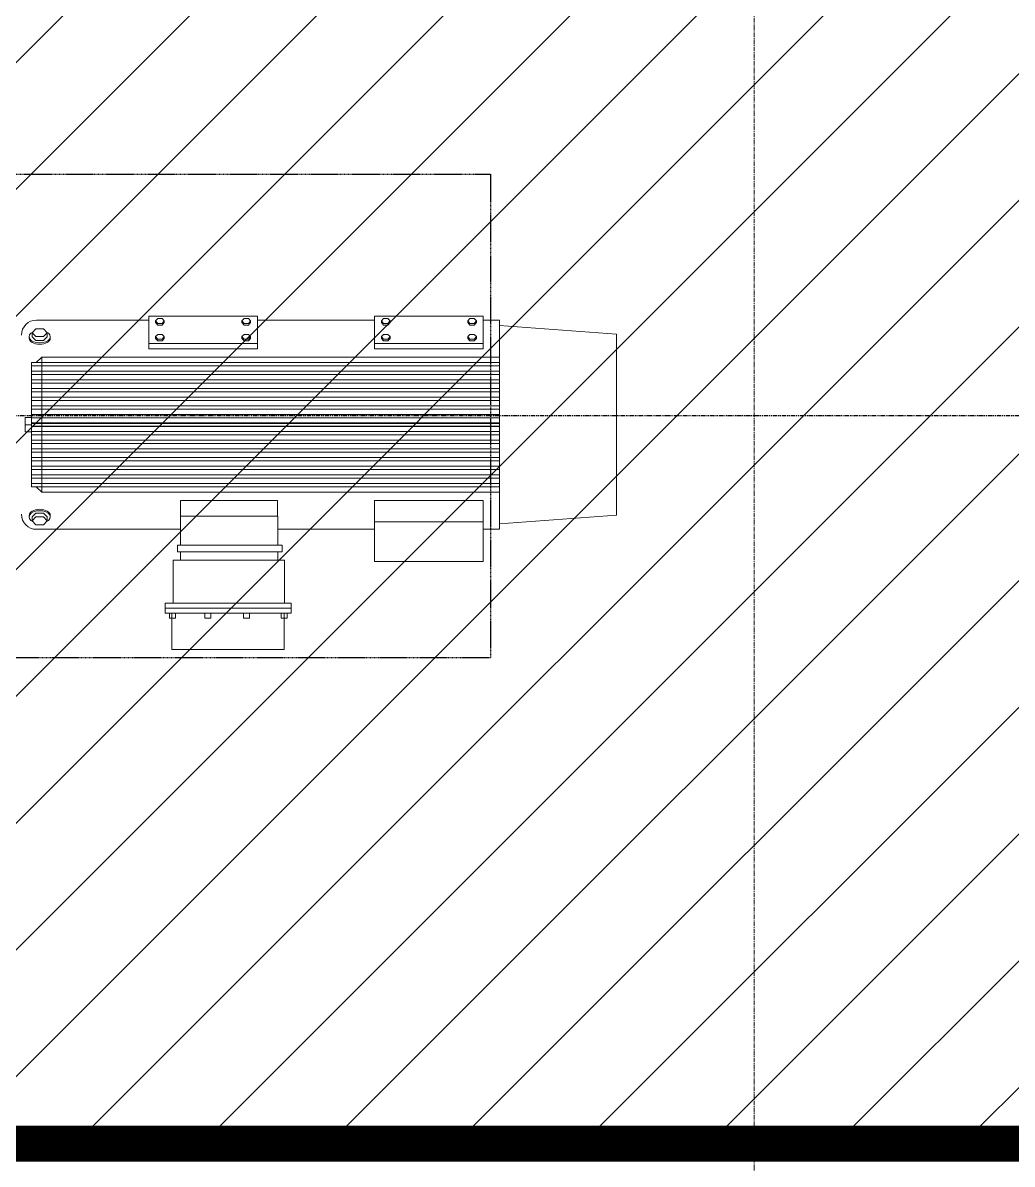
# Model space of a CAD drawing. Header units: inches. Extents: x 0 to 235202, y 0 to 184293.
# Drawn here: x 179961 to 182721, y 127740 to 130923 of the extents above; entities that cross this region are included whole.
import ezdxf
from ezdxf.enums import TextEntityAlignment as Align

# ---------------------------------------------------------------- set-up
doc = ezdxf.new("R2010")
doc.units = ezdxf.units.IN
doc.header["$MEASUREMENT"] = 0
for name, pattern in [('CENTER', [2, 1.25, -0.25, 0.25, -0.25]), ('HIDDEN', [0.375, 0.25, -0.125]), ('PHANTOM2', [1.25, 0.625, -0.125, 0.125, -0.125, 0.125, -0.125])]:
    doc.linetypes.add(name, pattern=pattern)
doc.layers.add('.5', color=8, linetype='Continuous', lineweight=0)
doc.layers.add('DIM', color=251, linetype='Continuous', lineweight=0)
for name, color, linetype in [('71-12459_XREF-T-BLK_A1$0$BORDER', 6, 'Continuous'), ('GRID_TXT45', 4, 'Continuous'), ('M-HVAC-EQPM-NEW', 5, 'Continuous'), ('M-X-BKGD', 8, 'Continuous'), ('WINDOW ELEV', 3, 'Continuous')]:
    doc.layers.add(name, color=color, linetype=linetype)
doc.styles.add('SIMPLEX', font='simplex.shx')

# ---------------------------------------------------------------- blocks, each defined once
blk = doc.blocks.new('FLOOR PLAN REV 2')
at = {"layer": '.5', "color": 8, "linetype": 'CENTER', "ltscale": 10}
blk.add_line((107526.8, 216570.9), (107526.8, 247856.1), dxfattribs=at)
at = {"color": 8, "linetype": 'PHANTOM2', "ltscale": 20}
blk.add_line((108866.6, 229654.2), (102407.8, 229654.2), dxfattribs=at)
at = {"layer": 'DIM', "color": 8, "linetype": 'HIDDEN', "lineweight": 25, "ltscale": 10}
for p, q in [((103791.8, 230328.2), (106791.8, 230328.2)), ((106791.8, 230328.2), (106791.8, 228978.5)), ((106791.8, 228978.5), (103791.8, 228978.5))]:
    blk.add_line(p, q, dxfattribs=at)
at = {"layer": 'DIM', "color": 8, "linetype": 'Continuous'}
for p, q in [((106141.6, 229931.6), (105838.3, 229931.6)), ((105838.3, 229931.6), (105838.3, 229855.4)), ((106141.6, 229855.4), (106141.6, 229931.6)), ((106771.5, 229931.6), (106468.2, 229931.6)), ((106468.2, 229931.6), (106468.2, 229855.4)), ((106771.5, 229855.4), (106771.5, 229931.6)), ((105523.7, 229896.6), (105513.3, 229885.3)), ((105544.5, 229896.6), (105523.7, 229896.6)), ((105525.1, 229921), (105554.3, 229921)), ((105787.7, 229921), (105525.1, 229921)), ((105554.9, 229885.3), (105544.5, 229896.6)), ((105787.7, 229921), (105838.3, 229921)), ((105857.4, 229919.1), (105863.5, 229925.5)), ((105857.4, 229919.1), (105857.4, 229914.3)), ((105863.5, 229911.7), (105857.4, 229919.1)), ((105863.5, 229906.9), (105857.4, 229914.3)), ((105863.5, 229925.5), (105875.6, 229925.5)), ((105875.6, 229911.7), (105863.5, 229911.7)), ((105875.6, 229906.9), (105863.5, 229906.9)), ((105875.6, 229925.5), (105881.7, 229919.1)), ((105881.7, 229919.1), (105875.6, 229911.7)), ((105881.7, 229914.3), (105875.6, 229906.9)), ((105881.7, 229919.1), (105881.7, 229914.3)), ((106104.2, 229925.5), (106098.1, 229919.1)), ((106098.1, 229919.1), (106098.1, 229914.3)), ((106098.1, 229919.1), (106104.2, 229911.7)), ((106098.1, 229914.3), (106104.2, 229906.9)), ((106116.4, 229925.5), (106104.2, 229925.5)), ((106104.2, 229911.7), (106116.4, 229911.7)), ((106104.2, 229906.9), (106116.4, 229906.9)), ((106122.5, 229919.1), (106116.4, 229925.5)), ((106116.4, 229911.7), (106122.5, 229919.1)), ((106116.4, 229906.9), (106122.5, 229914.3)), ((106122.5, 229919.1), (106122.5, 229914.3)), ((106141.6, 229921), (106468.2, 229921)), ((106487.3, 229919.1), (106493.4, 229925.5)), ((106487.3, 229919.1), (106487.3, 229914.3)), ((106493.4, 229911.7), (106487.3, 229919.1)), ((106493.4, 229906.9), (106487.3, 229914.3)), ((106493.4, 229925.5), (106505.6, 229925.5)), ((106505.6, 229911.7), (106493.4, 229911.7)), ((106505.6, 229906.9), (106493.4, 229906.9)), ((106505.6, 229925.5), (106511.7, 229919.1)), ((106511.7, 229919.1), (106505.6, 229911.7)), ((106511.7, 229914.3), (106505.6, 229906.9)), ((106511.7, 229919.1), (106511.7, 229914.3)), ((106734.1, 229925.5), (106728, 229919.1)), ((106728, 229919.1), (106728, 229914.3)), ((106728, 229919.1), (106734.1, 229911.7)), ((106728, 229914.3), (106734.1, 229906.9)), ((106746.3, 229925.5), (106734.1, 229925.5)), ((106734.1, 229911.7), (106746.3, 229911.7)), ((106734.1, 229906.9), (106746.3, 229906.9)), ((106752.4, 229919.1), (106746.3, 229925.5)), ((106746.3, 229911.7), (106752.4, 229919.1)), ((106746.3, 229906.9), (106752.4, 229914.3)), ((106752.4, 229919.1), (106752.4, 229914.3)), ((106771.5, 229921), (106816.7, 229921)), ((106816.7, 229921), (106816.7, 229337.5)), ((106816.7, 229906), (107143.5, 229881.4)), ((105504.6, 229870.7), (105504.6, 229874.6)), ((105513.3, 229874.6), (105513.3, 229885.3)), ((105513.3, 229885.3), (105523.7, 229874.9)), ((105513.3, 229874.6), (105513.3, 229874.6)), ((105513.3, 229874.6), (105523.7, 229864.2)), ((105523.7, 229874.9), (105544.5, 229874.9)), ((105523.7, 229864.2), (105544.5, 229864.2)), ((105544.5, 229874.9), (105554.9, 229885.3)), ((105544.5, 229864.2), (105554.9, 229874.6)), ((105554.9, 229874.6), (105554.9, 229885.3)), ((105554.9, 229874.6), (105554.9, 229874.6)), ((105563.6, 229870.7), (105563.6, 229874.6)), ((105857.4, 229874.8), (105863.5, 229881.2)), ((105857.4, 229874.8), (105857.4, 229870.1)), ((105863.5, 229867.5), (105857.4, 229874.8)), ((105863.5, 229862.7), (105857.4, 229870.1)), ((105863.5, 229881.2), (105875.6, 229881.2)), ((105875.6, 229867.5), (105863.5, 229867.5)), ((105875.6, 229862.7), (105863.5, 229862.7)), ((105875.6, 229881.2), (105881.7, 229874.8)), ((105881.7, 229874.8), (105875.6, 229867.5)), ((105881.7, 229870.1), (105875.6, 229862.7)), ((105881.7, 229874.8), (105881.7, 229870.1)), ((106104.2, 229881.2), (106098.1, 229874.8)), ((106098.1, 229874.8), (106098.1, 229870.1)), ((106098.1, 229874.8), (106104.2, 229867.5)), ((106098.1, 229870.1), (106104.2, 229862.7)), ((106116.4, 229881.2), (106104.2, 229881.2)), ((106104.2, 229867.5), (106116.4, 229867.5)), ((106104.2, 229862.7), (106116.4, 229862.7)), ((106122.5, 229874.8), (106116.4, 229881.2)), ((106116.4, 229867.5), (106122.5, 229874.8)), ((106116.4, 229862.7), (106122.5, 229870.1)), ((106122.5, 229874.8), (106122.5, 229870.1)), ((106487.3, 229874.8), (106493.4, 229881.2)), ((106487.3, 229874.8), (106487.3, 229870.1)), ((106493.4, 229867.5), (106487.3, 229874.8)), ((106493.4, 229862.7), (106487.3, 229870.1)), ((106493.4, 229881.2), (106505.6, 229881.2)), ((106505.6, 229867.5), (106493.4, 229867.5)), ((106505.6, 229862.7), (106493.4, 229862.7)), ((106505.6, 229881.2), (106511.7, 229874.8)), ((106511.7, 229874.8), (106505.6, 229867.5)), ((106511.7, 229870.1), (106505.6, 229862.7)), ((106511.7, 229874.8), (106511.7, 229870.1)), ((106734.1, 229881.2), (106728, 229874.8)), ((106728, 229874.8), (106728, 229870.1)), ((106728, 229874.8), (106734.1, 229867.5)), ((106728, 229870.1), (106734.1, 229862.7)), ((106746.3, 229881.2), (106734.1, 229881.2)), ((106734.1, 229867.5), (106746.3, 229867.5)), ((106734.1, 229862.7), (106746.3, 229862.7)), ((106752.4, 229874.8), (106746.3, 229881.2)), ((106746.3, 229867.5), (106752.4, 229874.8)), ((106746.3, 229862.7), (106752.4, 229870.1)), ((106752.4, 229874.8), (106752.4, 229870.1)), ((107143.5, 229377.1), (107143.5, 229881.4)), ((105838.3, 229855.4), (106141.6, 229855.4)), ((106141.6, 229855.4), (105838.3, 229855.4)), ((105838.3, 229855.4), (105838.3, 229840.5)), ((105838.3, 229840.5), (106141.6, 229840.5)), ((106141.6, 229840.5), (106141.6, 229855.4)), ((106468.2, 229855.4), (106771.5, 229855.4)), ((106771.5, 229855.4), (106468.2, 229855.4)), ((106468.2, 229855.4), (106468.2, 229840.5)), ((106468.2, 229840.5), (106771.5, 229840.5)), ((106771.5, 229840.5), (106771.5, 229855.4)), ((105511.6, 229629.2), (105511.6, 229802.4)), ((105511.6, 229802.4), (106816.7, 229802.4)), ((105540.4, 229817.3), (105524, 229802.4)), ((105540.4, 229629.9), (105540.4, 229817.3)), ((105540.4, 229817.3), (106816.7, 229817.3)), ((105511.6, 229793.5), (106816.7, 229793.5)), ((105511.6, 229778.2), (106816.7, 229778.2)), ((105511.6, 229769.3), (106816.7, 229769.3)), ((105511.6, 229754), (106816.7, 229754)), ((105511.6, 229745.1), (106816.7, 229745.1)), ((105511.6, 229729.8), (106816.7, 229729.8)), ((105511.6, 229720.9), (106816.7, 229720.9)), ((105511.6, 229705.6), (106816.7, 229705.6)), ((105511.6, 229696.7), (106816.7, 229696.7)), ((105511.6, 229681.4), (106816.7, 229681.4)), ((105511.6, 229672.5), (106816.7, 229672.5)), ((105493.1, 229629.2), (105493.1, 229649.5)), ((105493.1, 229649.5), (105511.6, 229649.5)), ((105493.1, 229629.2), (105493.1, 229649.5)), ((105493.1, 229649.5), (105511.6, 229649.5)), ((105511.6, 229657.2), (106816.7, 229657.2)), ((105511.6, 229649.5), (105511.6, 229629.2)), ((105511.6, 229649.5), (105511.6, 229629.2)), ((105511.6, 229648.3), (106816.7, 229648.3)), ((105511.6, 229629.2), (105493.1, 229629.2)), ((105493.1, 229629.2), (105493.1, 229609)), ((105511.6, 229629.2), (105493.1, 229629.2)), ((105511.6, 229629.2), (105493.1, 229629.2)), ((105511.6, 229629.2), (105493.1, 229629.2)), ((105493.1, 229629.2), (105493.1, 229609)), ((105493.1, 229609), (105511.6, 229609)), ((105493.1, 229609), (105511.6, 229609)), ((105511.6, 229634.3), (106816.7, 229634.3)), ((105511.6, 229633), (106816.7, 229633)), ((105511.6, 229629.2), (105511.6, 229456.1)), ((105511.6, 229609), (105511.6, 229629.2)), ((105511.6, 229609), (105511.6, 229629.2)), ((105511.6, 229625.4), (106816.7, 229625.4)), ((105511.6, 229624.1), (106816.7, 229624.1)), ((105511.6, 229610.1), (106816.7, 229610.1)), ((105540.4, 229628.6), (105540.4, 229441.2)), ((105511.6, 229601.3), (106816.7, 229601.3)), ((105511.6, 229586), (106816.7, 229586)), ((105511.6, 229577.1), (106816.7, 229577.1)), ((105511.6, 229561.8), (106816.7, 229561.8)), ((105511.6, 229552.9), (106816.7, 229552.9)), ((105511.6, 229537.6), (106816.7, 229537.6)), ((105511.6, 229528.7), (106816.7, 229528.7)), ((105511.6, 229513.4), (106816.7, 229513.4)), ((105511.6, 229504.5), (106816.7, 229504.5)), ((105511.6, 229489.2), (106816.7, 229489.2)), ((105511.6, 229480.3), (106816.7, 229480.3)), ((105511.6, 229465), (106816.7, 229465)), ((105511.6, 229456.1), (106816.7, 229456.1)), ((105540.4, 229441.2), (105524, 229456.1)), ((105540.4, 229441.2), (106816.7, 229441.2)), ((106197, 229418), (105926.5, 229418)), ((105926.5, 229418), (105926.5, 229373.9)), ((106197, 229373.9), (106197, 229418)), ((106468.2, 229358.3), (106468.2, 229418)), ((106468.2, 229418), (106771.5, 229418)), ((106771.5, 229418), (106771.5, 229358.3)), ((105540.4, 229392.8), (105540.4, 229392.8)), ((105504.6, 229375.9), (105504.6, 229372.1)), ((105513.3, 229372.1), (105523.7, 229382.4)), ((105513.3, 229372.1), (105513.3, 229361.4)), ((105513.3, 229372), (105513.3, 229372.1)), ((105513.3, 229361.4), (105523.7, 229371.8)), ((105523.7, 229350), (105513.3, 229361.4)), ((105523.7, 229382.4), (105544.5, 229382.4)), ((105523.7, 229371.8), (105544.5, 229371.8)), ((105544.5, 229382.4), (105554.9, 229372.1)), ((105544.5, 229371.8), (105554.9, 229361.4)), ((105554.9, 229361.4), (105544.5, 229350)), ((105554.9, 229372.1), (105554.9, 229361.4)), ((105554.9, 229372.1), (105554.9, 229372)), ((105563.6, 229375.9), (105563.6, 229372.1)), ((105926.5, 229373.9), (106197.9, 229373.9)), ((105926.5, 229293.4), (105926.5, 229373.9)), ((105926.5, 229373.9), (106197, 229373.9)), ((106197.9, 229373.9), (106197.9, 229293.4)), ((106468.2, 229247.2), (106468.2, 229358.3)), ((106468.2, 229358.3), (106771.5, 229358.3)), ((106771.5, 229358.3), (106468.2, 229358.3)), ((106771.5, 229358.3), (106771.5, 229247.2)), ((106816.7, 229352.5), (107143.5, 229377.1)), ((105544.5, 229350), (105523.7, 229350)), ((105525.1, 229337.5), (105554.3, 229337.5)), ((105553.3, 229337.5), (105926.5, 229337.5)), ((105926.5, 229337.5), (105797.6, 229337.5)), ((106468.2, 229337.5), (106197.9, 229337.5)), ((106816.7, 229337.5), (106771.5, 229337.5)), ((106210.6, 229293.4), (105918.9, 229293.4)), ((105918.9, 229293.4), (105918.9, 229274.8)), ((106197.9, 229293.4), (105926.5, 229293.4)), ((106210.6, 229274.8), (106210.6, 229293.4)), ((105918.9, 229274.8), (106210.6, 229274.8)), ((106197.9, 229274.8), (105926.5, 229274.8)), ((105926.5, 229274.8), (105926.5, 229251.1)), ((106197.9, 229251.1), (106197.9, 229274.8)), ((106216.5, 229251.1), (105906.2, 229251.1)), ((105906.2, 229251.1), (105906.2, 229131.6)), ((105926.5, 229251.1), (106197.9, 229251.1)), ((106216.5, 229131.6), (106216.5, 229251.1)), ((106771.5, 229247.2), (106468.2, 229247.2)), ((106236, 229131.6), (105884.1, 229131.6)), ((105884.1, 229131.6), (105884.1, 229103.5)), ((105906.2, 229131.6), (106216.5, 229131.6)), ((106236, 229103.5), (106236, 229131.6)), ((105884.1, 229117.5), (106236, 229117.5)), ((105884.1, 229103.5), (106236, 229103.5)), ((105895.7, 229103.5), (105912.7, 229103.5)), ((105895.7, 229089.7), (105895.7, 229103.5)), ((106215.9, 229103.5), (105902.9, 229103.5)), ((105902.9, 229103.5), (105902.9, 229002.5)), ((105912.7, 229103.5), (105912.7, 229089.7)), ((106011.8, 229103.5), (105994.8, 229103.5)), ((105994.8, 229103.5), (105994.8, 229089.7)), ((106011.8, 229089.7), (106011.8, 229103.5)), ((106119.6, 229103.5), (106102.6, 229103.5)), ((106102.6, 229103.5), (106102.6, 229089.7)), ((106119.6, 229089.7), (106119.6, 229103.5)), ((106224.4, 229103.5), (106207.4, 229103.5)), ((106207.4, 229103.5), (106207.4, 229089.7)), ((106215.9, 229002.5), (106215.9, 229103.5)), ((106224.4, 229089.7), (106224.4, 229103.5)), ((105912.7, 229089.7), (105895.7, 229089.7)), ((105994.8, 229089.7), (106011.8, 229089.7)), ((106102.6, 229089.7), (106119.6, 229089.7)), ((106207.4, 229089.7), (106224.4, 229089.7)), ((105902.9, 229002.5), (106215.9, 229002.5))]:
    blk.add_line(p, q, dxfattribs=at)
for centre, radius, start, end in [((105525.1, 229879.1), 41.9, 90, 180), ((105493.9, 229874.6), 3.25, 180.0304, 180.0304), ((105493.9, 229383.9), 3.25, 179.9696, 179.9696), ((105525.1, 229379.3), 41.9, 180, 270)]:
    blk.add_arc(centre, radius, start, end, dxfattribs=at)
for centre, start_param, end_param in [((105534.1, 229874.6), 2.226219, 7.193516), ((105534.1, 229870.7), 3.141593, 6.283185)]:
    blk.add_ellipse(centre, major_axis=(29.5, 0), ratio=0.58591, start_param=start_param, end_param=end_param, dxfattribs=at)
at = {"layer": 'DIM', "color": 8, "linetype": 'Continuous', "extrusion": (0, 0, -1)}
for centre, major_axis, start_param, end_param in [((105534.1, 229372.1), (-29.5, 0), -0.915374, 4.051923), ((105534.1, 229375.9), (29.5, 0), 3.141593, 6.283185)]:
    blk.add_ellipse(centre, major_axis=major_axis, ratio=0.58591, start_param=start_param, end_param=end_param, dxfattribs=at)
at = {"layer": 'GRID_TXT45', "color": 8, "style": 'SIMPLEX'}
for p in [(53803.1, 233267.6), (53803.1, 227018.5), (53803.1, 220768)]:
    blk.add_attdef('GRD_TXT', text='', height=450, rotation=180, dxfattribs=at).set_placement(p, align=Align.MIDDLE_CENTER)
blk = doc.blocks.new('PLAN REV 1')
at = {"layer": 'WINDOW ELEV', "color": 1}
blk.add_blockref('FLOOR PLAN REV 2', (115854.5, -22751.9), dxfattribs=at)

msp = doc.modelspace()

# ---------------------------------------------------------------- hatches: boundary and pattern name
at = {"layer": 'M-HVAC-EQPM-NEW'}
h = msp.add_hatch(dxfattribs=at)
h.set_pattern_fill('ANSI31', color=8, scale=2000)
h.set_pattern_definition([(45, (-41380.03, -77074.9), (-176.7767, 176.7767), [])])
h.paths.add_polyline_path([(148917.3, 132888.6), (189081.7, 132888.6), (189081.7, 127797), (176827.3, 127797), (176827.3, 129426.6), (148917.3, 129426.6)])

# ---------------------------------------------------------------- linework, layer by layer
at = {"layer": '71-12459_XREF-T-BLK_A1$0$BORDER', "color": 1, "linetype": 'HIDDEN', "ltscale": 30, "const_width": 100, "flags": 128}
msp.add_lwpolyline([(148917.3, 132888.6), (189081.7, 132888.6), (189081.7, 127797), (176827.3, 127797), (176827.3, 129426.6), (148917.3, 129426.6)], close=True, dxfattribs=at)

# ---------------------------------------------------------------- block references
at = {"layer": 'M-X-BKGD', "color": 8}
msp.add_blockref('PLAN REV 1', (-41380, -77074.9), dxfattribs=at)

doc.saveas('drawing.dxf')
